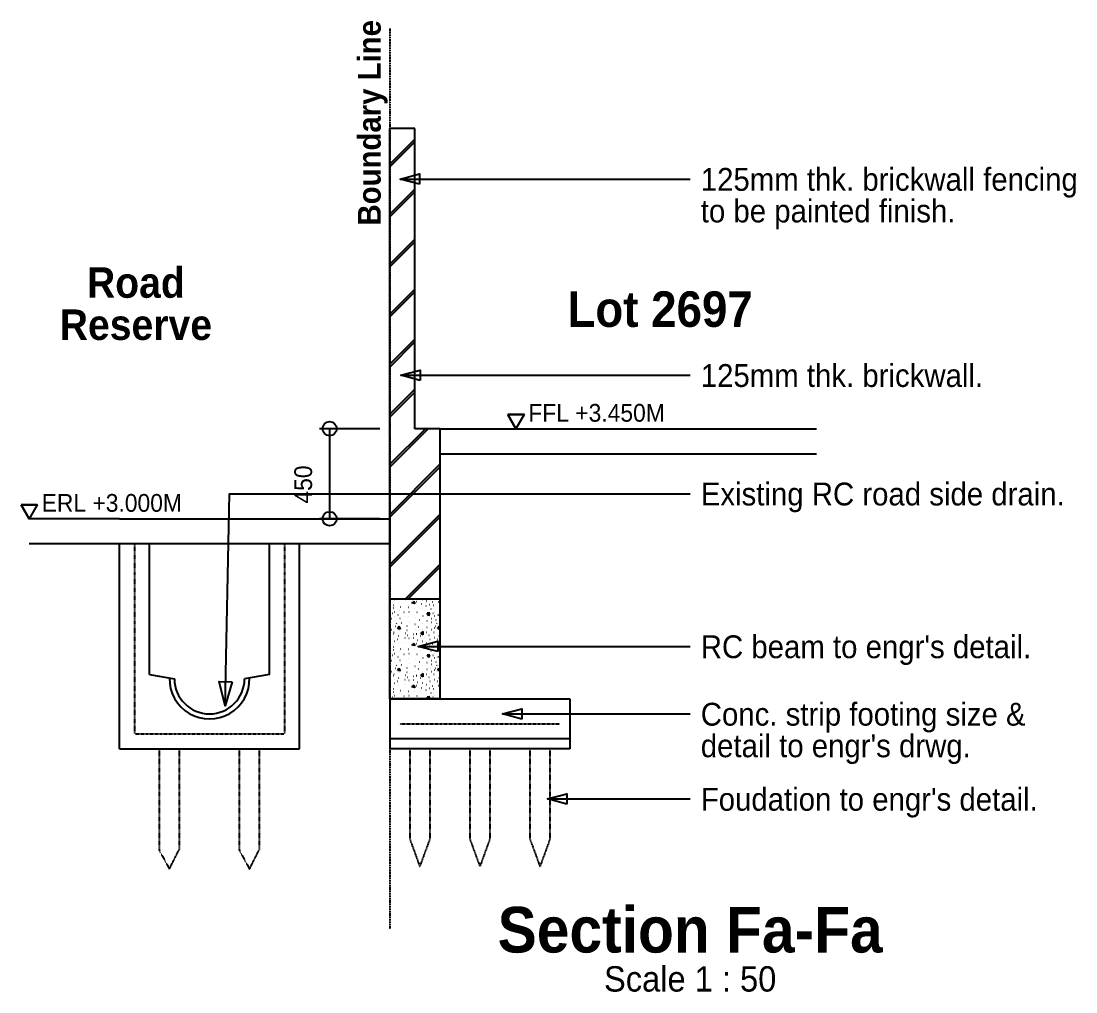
# Model space of a CAD drawing. Header units: inches. Extents: x 3562 to 70198, y -55726 to -1193.
# Drawn here: x 5519 to 16052, y -30328 to -20627 of the extents above; entities that cross this region are included whole.
import ezdxf

# ---------------------------------------------------------------- set-up
doc = ezdxf.new("R2010")
doc.units = ezdxf.units.IN
doc.header["$MEASUREMENT"] = 0
for name, pattern in [('PC_DASH_1', [0.125, 0.055556, -0.069444]), ('PC_DASH_2', [0.638889, 0.277778, -0.083333, 0.055556, -0.083333, 0.055556, -0.083333]), ('PC_DASH_4', [0.069444, 0.027778, -0.041667])]:
    doc.linetypes.add(name, pattern=pattern)
doc.layers.add('Fencing Detail', color=7, linetype='Continuous')

# ---------------------------------------------------------------- blocks, each defined once
blk = doc.blocks.new('PD_912743')
at = {"layer": 'Fencing Detail', "color": 7}
blk.add_line((10325, -27550), (12200, -27550), dxfattribs=at)
blk.add_lwpolyline([(10518, -27602), (10325, -27550), (10518, -27498), (10518, -27602)], dxfattribs=at)
at = {"layer": 'Fencing Detail', "color": 7, "insert": (12306, -27439), "char_height": 228.2, "width": 3527.78, "attachment_point": 1}
blk.add_mtext("\\pxsm0.83;\\fHelvetica|b0|i0|c0|p228.2031;\\W0.92;Conc. strip footing size &\\Pdetail to engr's drwg.", dxfattribs=at)
blk = doc.blocks.new('PD_912744')
at = {"layer": 'Fencing Detail', "color": 7}
blk.add_line((10775, -28400), (12200, -28400), dxfattribs=at)
blk.add_lwpolyline([(10968, -28452), (10775, -28400), (10968, -28348), (10968, -28452)], dxfattribs=at)
at = {"layer": 'Fencing Detail', "color": 7, "insert": (12306, -28289), "char_height": 228.2, "width": 3633.61, "attachment_point": 1}
blk.add_mtext("\\pxsm0.83;\\fHelvetica|b0|i0|c0|p228.2031;\\W0.92;Foudation to engr's detail.", dxfattribs=at)
blk = doc.blocks.new('PD_912746')
at = {"layer": 'Fencing Detail', "color": 7}
for p, q in [((9229, -26435), (9227, -26435)), ((9247, -26408), (9245, -26408)), ((9289, -26432), (9287, -26432)), ((9355, -26417), (9353, -26417)), ((9443, -26428), (9421, -26444)), ((9428, -26415), (9426, -26415)), ((9454, -26450), (9443, -26428)), ((9470, -26430), (9468, -26430)), ((9527, -26406), (9525, -26406)), ((9569, -26424), (9567, -26424)), ((9631, -26435), (9628, -26435)), ((9648, -26408), (9646, -26408)), ((9690, -26432), (9688, -26432)), ((9212, -26505), (9210, -26505)), ((9236, -26466), (9234, -26466)), ((9240, -26494), (9238, -26494)), ((9247, -26532), (9245, -26532)), ((9302, -26512), (9300, -26512)), ((9311, -26483), (9309, -26483)), ((9344, -26538), (9342, -26538)), ((9390, -26488), (9388, -26488)), ((9393, -26532), (9390, -26532)), ((9454, -26448), (9421, -26441)), ((9452, -26492), (9450, -26492)), ((9474, -26536), (9472, -26536)), ((9512, -26496), (9509, -26496)), ((9516, -26454), (9514, -26454)), ((9565, -26474), (9562, -26474)), ((9600, -26543), (9573, -26545)), ((9589, -26569), (9600, -26543)), ((9600, -26459), (9598, -26459)), ((9613, -26505), (9611, -26505)), ((9637, -26466), (9635, -26466)), ((9642, -26494), (9639, -26494)), ((9648, -26532), (9646, -26532)), ((9216, -26600), (9214, -26600)), ((9218, -26637), (9216, -26637)), ((9232, -26547), (9229, -26547)), ((9245, -26574), (9243, -26574)), ((9262, -26613), (9260, -26613)), ((9269, -26646), (9271, -26644)), ((9285, -26565), (9280, -26565)), ((9304, -26598), (9302, -26598)), ((9320, -26644), (9318, -26644)), ((9388, -26578), (9386, -26578)), ((9399, -26629), (9397, -26629)), ((9461, -26585), (9459, -26585)), ((9501, -26615), (9496, -26615)), ((9534, -26574), (9531, -26574)), ((9573, -26622), (9571, -26622)), ((9589, -26569), (9573, -26545)), ((9617, -26600), (9615, -26600)), ((9620, -26637), (9617, -26637)), ((9633, -26547), (9631, -26547)), ((9646, -26574), (9644, -26574)), ((9664, -26613), (9662, -26613)), ((9670, -26646), (9673, -26644)), ((9686, -26565), (9681, -26565)), ((9210, -26668), (9207, -26668)), ((9216, -26710), (9214, -26710)), ((9240, -26750), (9238, -26750)), ((9243, -26737), (9240, -26737)), ((9245, -26695), (9243, -26695)), ((9256, -26677), (9254, -26677)), ((9280, -26699), (9293, -26675)), ((9309, -26701), (9280, -26699)), ((9309, -26702), (9293, -26675)), ((9302, -26717), (9300, -26717)), ((9357, -26748), (9355, -26748)), ((9373, -26675), (9371, -26675)), ((9373, -26717), (9371, -26717)), ((9452, -26655), (9454, -26653)), ((9461, -26708), (9459, -26708)), ((9470, -26752), (9465, -26752)), ((9487, -26684), (9485, -26684)), ((9534, -26728), (9512, -26743)), ((9534, -26759), (9512, -26743)), ((9525, -26649), (9523, -26649)), ((9525, -26704), (9523, -26704)), ((9534, -26759), (9534, -26728)), ((9567, -26737), (9565, -26737)), ((9573, -26686), (9571, -26686)), ((9611, -26668), (9609, -26668)), ((9617, -26710), (9615, -26710)), ((9642, -26750), (9639, -26750)), ((9644, -26737), (9642, -26737)), ((9646, -26695), (9644, -26695)), ((9657, -26677), (9655, -26677)), ((9681, -26699), (9695, -26675)), ((9700, -26701), (9681, -26699)), ((9700, -26684), (9695, -26675)), ((9203, -26807), (9201, -26807)), ((9229, -26854), (9227, -26854)), ((9245, -26790), (9243, -26790)), ((9247, -26827), (9245, -26827)), ((9276, -26807), (9273, -26807)), ((9289, -26851), (9287, -26851)), ((9291, -26774), (9289, -26774)), ((9353, -26792), (9351, -26792)), ((9355, -26836), (9353, -26836)), ((9382, -26768), (9379, -26768)), ((9393, -26796), (9390, -26796)), ((9443, -26847), (9421, -26862)), ((9428, -26834), (9426, -26834)), ((9437, -26757), (9434, -26757)), ((9441, -26794), (9439, -26794)), ((9454, -26869), (9443, -26847)), ((9470, -26849), (9468, -26849)), ((9479, -26818), (9476, -26818)), ((9512, -26774), (9507, -26774)), ((9527, -26825), (9525, -26825)), ((9551, -26785), (9549, -26785)), ((9569, -26843), (9567, -26843)), ((9593, -26768), (9591, -26768)), ((9604, -26807), (9602, -26807)), ((9631, -26854), (9628, -26854)), ((9646, -26790), (9644, -26790)), ((9648, -26827), (9646, -26827)), ((9677, -26807), (9675, -26807)), ((9690, -26851), (9688, -26851)), ((9692, -26774), (9690, -26774)), ((9212, -26924), (9210, -26924)), ((9236, -26884), (9234, -26884)), ((9240, -26913), (9238, -26913)), ((9247, -26951), (9245, -26951)), ((9302, -26931), (9300, -26931)), ((9311, -26902), (9309, -26902)), ((9344, -26957), (9342, -26957)), ((9390, -26906), (9388, -26906)), ((9393, -26951), (9390, -26951)), ((9454, -26867), (9421, -26860)), ((9452, -26911), (9450, -26911)), ((9474, -26955), (9472, -26955)), ((9512, -26915), (9509, -26915)), ((9516, -26873), (9514, -26873)), ((9565, -26893), (9562, -26893)), ((9600, -26962), (9573, -26964)), ((9589, -26988), (9573, -26964)), ((9589, -26988), (9600, -26962)), ((9600, -26878), (9598, -26878)), ((9613, -26924), (9611, -26924)), ((9637, -26884), (9635, -26884)), ((9642, -26913), (9639, -26913)), ((9648, -26951), (9646, -26951)), ((9216, -27019), (9214, -27019)), ((9218, -27056), (9216, -27056)), ((9232, -26966), (9229, -26966)), ((9245, -26992), (9243, -26992)), ((9262, -27032), (9260, -27032)), ((9269, -27065), (9271, -27063)), ((9285, -26984), (9280, -26984)), ((9304, -27017), (9302, -27017)), ((9320, -27063), (9318, -27063)), ((9388, -26997), (9386, -26997)), ((9399, -27048), (9397, -27048)), ((9461, -27003), (9459, -27003)), ((9501, -27034), (9496, -27034)), ((9525, -27067), (9523, -27067)), ((9534, -26992), (9531, -26992)), ((9573, -27041), (9571, -27041)), ((9617, -27019), (9615, -27019)), ((9620, -27056), (9617, -27056)), ((9633, -26966), (9631, -26966)), ((9646, -26992), (9644, -26992)), ((9664, -27032), (9662, -27032)), ((9670, -27065), (9673, -27063)), ((9686, -26984), (9681, -26984)), ((9210, -27087), (9207, -27087)), ((9216, -27129), (9214, -27129)), ((9240, -27169), (9238, -27169)), ((9243, -27156), (9240, -27156)), ((9245, -27114), (9243, -27114)), ((9256, -27096), (9254, -27096)), ((9280, -27118), (9293, -27094)), ((9309, -27120), (9280, -27118)), ((9309, -27121), (9293, -27094)), ((9302, -27136), (9300, -27136)), ((9357, -27167), (9355, -27167)), ((9373, -27094), (9371, -27094)), ((9373, -27136), (9371, -27136)), ((9452, -27074), (9454, -27072)), ((9461, -27127), (9459, -27127)), ((9470, -27171), (9465, -27171)), ((9487, -27103), (9485, -27103)), ((9534, -27147), (9512, -27162)), ((9534, -27178), (9512, -27162)), ((9525, -27123), (9523, -27123)), ((9534, -27178), (9534, -27147)), ((9567, -27156), (9565, -27156)), ((9573, -27105), (9571, -27105)), ((9611, -27087), (9609, -27087)), ((9617, -27129), (9615, -27129)), ((9642, -27169), (9639, -27169)), ((9644, -27156), (9642, -27156)), ((9646, -27114), (9644, -27114)), ((9657, -27096), (9655, -27096)), ((9681, -27118), (9695, -27094)), ((9700, -27120), (9681, -27118)), ((9700, -27103), (9695, -27094)), ((9203, -27226), (9201, -27226)), ((9229, -27272), (9227, -27272)), ((9245, -27209), (9243, -27209)), ((9247, -27246), (9245, -27246)), ((9276, -27226), (9273, -27226)), ((9289, -27270), (9287, -27270)), ((9291, -27193), (9289, -27193)), ((9353, -27211), (9351, -27211)), ((9355, -27255), (9353, -27255)), ((9382, -27186), (9379, -27186)), ((9393, -27215), (9390, -27215)), ((9443, -27266), (9421, -27281)), ((9454, -27286), (9421, -27279)), ((9428, -27253), (9426, -27253)), ((9437, -27175), (9434, -27175)), ((9441, -27213), (9439, -27213)), ((9454, -27288), (9443, -27266)), ((9470, -27268), (9468, -27268)), ((9479, -27237), (9476, -27237)), ((9512, -27193), (9507, -27193)), ((9527, -27244), (9525, -27244)), ((9551, -27204), (9549, -27204)), ((9569, -27261), (9567, -27261)), ((9593, -27186), (9591, -27186)), ((9604, -27226), (9602, -27226)), ((9631, -27272), (9628, -27272)), ((9646, -27209), (9644, -27209)), ((9648, -27246), (9646, -27246)), ((9677, -27226), (9675, -27226)), ((9690, -27270), (9688, -27270)), ((9692, -27193), (9690, -27193)), ((9212, -27343), (9210, -27343)), ((9232, -27385), (9229, -27385)), ((9236, -27303), (9234, -27303)), ((9240, -27332), (9238, -27332)), ((9247, -27370), (9245, -27370)), ((9302, -27350), (9300, -27350)), ((9311, -27321), (9309, -27321)), ((9344, -27376), (9342, -27376)), ((9390, -27325), (9388, -27325)), ((9393, -27370), (9390, -27370)), ((9452, -27330), (9450, -27330)), ((9474, -27374), (9472, -27374)), ((9512, -27334), (9509, -27334)), ((9516, -27292), (9514, -27292)), ((9565, -27312), (9562, -27312)), ((9600, -27381), (9573, -27383)), ((9584, -27400), (9573, -27383)), ((9592, -27400), (9600, -27381)), ((9600, -27297), (9598, -27297)), ((9613, -27343), (9611, -27343)), ((9633, -27385), (9631, -27385)), ((9637, -27303), (9635, -27303)), ((9642, -27332), (9639, -27332)), ((9648, -27370), (9646, -27370))]:
    blk.add_line(p, q, dxfattribs=at)
blk = doc.blocks.new('PD_912745')
at = {"layer": 'Fencing Detail', "color": 7}
blk.add_lwpolyline([(9200, -26400), (9700, -26400), (9700, -27400), (9200, -27400), (9200, -26400)], dxfattribs=at)
blk.add_blockref('PD_912746', (0, 0))
blk = doc.blocks.new('PD_912747')
at = {"layer": 'Fencing Detail', "color": 7}
blk.add_line((9305, -22206), (12200, -22206), dxfattribs=at)
blk.add_lwpolyline([(9498, -22258), (9305, -22206), (9498, -22154), (9498, -22258)], dxfattribs=at)
at = {"layer": 'Fencing Detail', "color": 7, "insert": (12306, -22095), "char_height": 228.2, "width": 4092.22, "attachment_point": 1}
blk.add_mtext('\\pxsm0.83;\\fHelvetica|b0|i0|c0|p228.2031;\\W0.92;125mm thk. brickwall fencing\\Pto be painted finish.', dxfattribs=at)
blk = doc.blocks.new('PD_912748')
at = {"layer": 'Fencing Detail', "color": 7}
blk.add_line((9485, -26876), (12200, -26876), dxfattribs=at)
blk.add_lwpolyline([(9679, -26928), (9485, -26876), (9679, -26824), (9679, -26928)], dxfattribs=at)
at = {"layer": 'Fencing Detail', "color": 7, "insert": (12306, -26765), "char_height": 228.2, "width": 3563.06, "attachment_point": 1}
blk.add_mtext("\\pxsm0.83;\\fHelvetica|b0|i0|c0|p228.2031;\\W0.92;RC beam to engr's detail.", dxfattribs=at)
blk = doc.blocks.new('PD_912749')
at = {"layer": 'Fencing Detail', "color": 7, "linetype": 'PC_DASH_4'}
for p, q in [((9400, -27900), (9400, -28800)), ((9600, -27900), (9600, -28800)), ((9400, -28800), (9500, -29075)), ((9600, -28800), (9500, -29075))]:
    blk.add_line(p, q, dxfattribs=at)
blk = doc.blocks.new('PD_912750')
at = {"layer": 'Fencing Detail', "color": 7, "linetype": 'PC_DASH_4'}
for p, q in [((10000, -27900), (10000, -28800)), ((10200, -27900), (10200, -28800)), ((10000, -28800), (10100, -29075)), ((10200, -28800), (10100, -29075))]:
    blk.add_line(p, q, dxfattribs=at)
blk = doc.blocks.new('PD_912751')
at = {"layer": 'Fencing Detail', "color": 7, "linetype": 'PC_DASH_4'}
for p, q in [((10600, -27900), (10600, -28800)), ((10800, -27900), (10800, -28800)), ((10600, -28800), (10700, -29075)), ((10800, -28800), (10700, -29075))]:
    blk.add_line(p, q, dxfattribs=at)
blk = doc.blocks.new('PD_912754')
at = {"layer": 'Fencing Detail', "color": 7}
for p, q in [((10379, -24560), (10460, -24700)), ((10541, -24560), (10379, -24560)), ((10541, -24560), (10460, -24700))]:
    blk.add_line(p, q, dxfattribs=at)
blk = doc.blocks.new('PD_912753')
at = {"layer": 'Fencing Detail', "color": 7}
blk.add_lwpolyline([(10379, -24560), (10541, -24560), (10460, -24700), (10379, -24560)], dxfattribs=at)
at = {"layer": 'Fencing Detail'}
blk.add_blockref('PD_912754', (0, 0), dxfattribs=at)
blk = doc.blocks.new('PD_912752')
at = {"layer": 'Fencing Detail'}
blk.add_blockref('PD_912753', (0, 0), dxfattribs=at)
at = {"layer": 'Fencing Detail', "color": 7, "insert": (10584, -24453), "char_height": 177.49, "width": 1481.67, "attachment_point": 1}
blk.add_mtext('\\pxsm0.83;\\fHelvetica|b0|i0|c0|p177.4913;\\W0.92;FFL +3.450M', dxfattribs=at)
blk = doc.blocks.new('PD_912755')
at = {"layer": 'Fencing Detail', "color": 7}
blk.add_line((9310, -24166), (12200, -24166), dxfattribs=at)
blk.add_lwpolyline([(9504, -24218), (9310, -24166), (9504, -24114), (9504, -24218)], dxfattribs=at)
at = {"layer": 'Fencing Detail', "color": 7, "insert": (12306, -24055), "char_height": 228.2, "width": 3069.17, "attachment_point": 1}
blk.add_mtext('\\pxsm0.83;\\fHelvetica|b0|i0|c0|p228.2031;\\W0.92;125mm thk. brickwall.', dxfattribs=at)
blk = doc.blocks.new('PD_912758')
at = {"layer": 'Fencing Detail', "color": 7}
for p, q in [((5519, -25460), (5600, -25600)), ((5681, -25460), (5519, -25460)), ((5681, -25460), (5600, -25600))]:
    blk.add_line(p, q, dxfattribs=at)
blk = doc.blocks.new('PD_912757')
at = {"layer": 'Fencing Detail', "color": 7}
blk.add_lwpolyline([(5519, -25460), (5681, -25460), (5600, -25600), (5519, -25460)], dxfattribs=at)
at = {"layer": 'Fencing Detail'}
blk.add_blockref('PD_912758', (0, 0), dxfattribs=at)
blk = doc.blocks.new('PD_912756')
at = {"layer": 'Fencing Detail'}
blk.add_blockref('PD_912757', (0, 0), dxfattribs=at)
at = {"layer": 'Fencing Detail', "color": 7, "insert": (5724, -25353), "char_height": 177.49, "width": 1516.94, "attachment_point": 1}
blk.add_mtext('\\pxsm0.83;\\fHelvetica|b0|i0|c0|p177.4913;\\W0.92;ERL +3.000M', dxfattribs=at)
blk = doc.blocks.new('PD_912760')
at = {"layer": 'Fencing Detail', "color": 7}
blk.add_line((8600, -24700), (8600, -25600), dxfattribs=at)
for centre in [(8600, -24700), (8600, -25600)]:
    blk.add_circle(centre, 70.6, dxfattribs=at)
at = {"layer": 'Fencing Detail', "color": 7, "insert": (8247, -25258), "char_height": 177.49, "width": 423.33, "attachment_point": 2, "rotation": 90}
blk.add_mtext('\\pxsm0.83;\\fHelvetica|b0|i0|c0|p177.4913;\\W0.92;450', dxfattribs=at)
blk = doc.blocks.new('PD_912759')
at = {"layer": 'Fencing Detail', "color": 7}
for p, q in [((9100, -24700), (8500, -24700)), ((9100, -25600), (8500, -25600))]:
    blk.add_line(p, q, dxfattribs=at)
at = {"layer": 'Fencing Detail'}
blk.add_blockref('PD_912760', (0, 0), dxfattribs=at)
blk = doc.blocks.new('PD_912761')
at = {"layer": 'Fencing Detail', "color": 7, "linetype": 'PC_DASH_4'}
for p, q in [((7696, -27900), (7696, -28909)), ((7896, -27900), (7896, -28909)), ((7696, -28909), (7800, -29100)), ((7800, -29100), (7896, -28909))]:
    blk.add_line(p, q, dxfattribs=at)
blk = doc.blocks.new('PD_912762')
at = {"layer": 'Fencing Detail', "color": 7, "linetype": 'PC_DASH_4'}
for p, q in [((6896, -27900), (6896, -28909)), ((7096, -27900), (7096, -28909)), ((6896, -28909), (7000, -29100)), ((7000, -29100), (7096, -28909))]:
    blk.add_line(p, q, dxfattribs=at)
blk = doc.blocks.new('PD_912763')
at = {"layer": 'Fencing Detail', "color": 7}
for points in [[(7557, -27470), (7600, -25350), (12200, -25350)], [(7627, -27230), (7557, -27470), (7498, -27227), (7627, -27230)]]:
    blk.add_lwpolyline(points, dxfattribs=at)
at = {"layer": 'Fencing Detail', "color": 7, "insert": (12306, -25239), "char_height": 228.2, "width": 3951.11, "attachment_point": 1}
blk.add_mtext('\\pxsm0.83;\\fHelvetica|b0|i0|c0|p228.2031;\\W0.92;Existing RC road side drain.', dxfattribs=at)
blk = doc.blocks.new('PD_912764')
at = {"layer": 'Fencing Detail', "color": 7}
for p, q in [((9200, -25556), (9700, -25056)), ((9200, -25584), (9700, -25084))]:
    blk.add_line(p, q, dxfattribs=at)
blk = doc.blocks.new('PD_912765')
at = {"layer": 'Fencing Detail', "color": 7}
for p, q in [((9200, -25084), (9584, -24700)), ((9200, -25056), (9556, -24700))]:
    blk.add_line(p, q, dxfattribs=at)
blk = doc.blocks.new('PD_912766')
at = {"layer": 'Fencing Detail', "color": 7}
for p, q in [((9200, -26056), (9700, -25556)), ((9200, -26084), (9700, -25584))]:
    blk.add_line(p, q, dxfattribs=at)
blk = doc.blocks.new('PD_912767')
at = {"layer": 'Fencing Detail', "color": 7}
for p, q in [((9356, -26400), (9700, -26056)), ((9384, -26400), (9700, -26084))]:
    blk.add_line(p, q, dxfattribs=at)
blk = doc.blocks.new('PD_912768')
at = {"layer": 'Fencing Detail', "color": 7}
for p, q in [((9200, -24556), (9450, -24306)), ((9200, -24584), (9450, -24334))]:
    blk.add_line(p, q, dxfattribs=at)
blk = doc.blocks.new('PD_912769')
at = {"layer": 'Fencing Detail', "color": 7}
for p, q in [((9200, -24056), (9450, -23806)), ((9200, -24084), (9450, -23834))]:
    blk.add_line(p, q, dxfattribs=at)
blk = doc.blocks.new('PD_912770')
at = {"layer": 'Fencing Detail', "color": 7}
for p, q in [((9200, -23556), (9450, -23306)), ((9200, -23584), (9450, -23334))]:
    blk.add_line(p, q, dxfattribs=at)
blk = doc.blocks.new('PD_912771')
at = {"layer": 'Fencing Detail', "color": 7}
for p, q in [((9200, -23056), (9450, -22806)), ((9200, -23084), (9450, -22834))]:
    blk.add_line(p, q, dxfattribs=at)
blk = doc.blocks.new('PD_912772')
at = {"layer": 'Fencing Detail', "color": 7}
for p, q in [((9200, -22556), (9450, -22306)), ((9200, -22584), (9450, -22334))]:
    blk.add_line(p, q, dxfattribs=at)
blk = doc.blocks.new('PD_912773')
at = {"layer": 'Fencing Detail', "color": 7}
for p, q in [((9200, -22056), (9450, -21806)), ((9200, -22084), (9450, -21834))]:
    blk.add_line(p, q, dxfattribs=at)
blk = doc.blocks.new('PD_912742')
at = {"layer": 'Fencing Detail', "color": 7, "linetype": 'PC_DASH_2'}
blk.add_line((9200, -20700), (9200, -29700), dxfattribs=at)
at = {"layer": 'Fencing Detail', "color": 7}
for p, q in [((9450, -21700), (9200, -21700)), ((9200, -26400), (9200, -21700)), ((9450, -24700), (9450, -21700)), ((9700, -24700), (9450, -24700)), ((9700, -24700), (9450, -24700)), ((9700, -24700), (13460, -24700)), ((9700, -24700), (9700, -26400)), ((9700, -24950), (13460, -24950)), ((6500, -25600), (5600, -25600)), ((6500, -25600), (9200, -25600)), ((9200, -25600), (9200, -25850)), ((9200, -25850), (5600, -25850)), ((6500, -27900), (6500, -25850)), ((6800, -27155), (6800, -25850)), ((8000, -27155), (8000, -25850)), ((8300, -27900), (8300, -25850)), ((9200, -27400), (9200, -26400)), ((9200, -26400), (9700, -26400)), ((9700, -26400), (9700, -27400)), ((6800, -27155), (7050, -27200)), ((8000, -27155), (7750, -27200)), ((9200, -27400), (11000, -27400)), ((9200, -27400), (9200, -27800)), ((11000, -27400), (11000, -27800)), ((11000, -27800), (9200, -27800)), ((9200, -27800), (9200, -27900)), ((11000, -27800), (11000, -27900)), ((6500, -27900), (8300, -27900)), ((11000, -27900), (9200, -27900))]:
    blk.add_line(p, q, dxfattribs=at)
at = {"layer": 'Fencing Detail', "color": 7, "linetype": 'PC_DASH_4'}
for p, q in [((6650, -25850), (6650, -27750)), ((8150, -25850), (8150, -27750)), ((6650, -27750), (8150, -27750))]:
    blk.add_line(p, q, dxfattribs=at)
at = {"layer": 'Fencing Detail', "color": 7, "linetype": 'PC_DASH_1'}
blk.add_line((9300, -27650), (10900, -27650), dxfattribs=at)
at = {"layer": 'Fencing Detail', "color": 7}
for radius, start, end in [(400, 178.7004, 1.2996), (350, 180, 360)]:
    blk.add_arc((7400, -27200), radius, start, end, dxfattribs=at)
at = {"layer": 'Fencing Detail'}
for name in ['PD_912773', 'PD_912747', 'PD_912772', 'PD_912771', 'PD_912770', 'PD_912769', 'PD_912755', 'PD_912768', 'PD_912752', 'PD_912759', 'PD_912765', 'PD_912764', 'PD_912763', 'PD_912756', 'PD_912766', 'PD_912767', 'PD_912745', 'PD_912748', 'PD_912743', 'PD_912762', 'PD_912761', 'PD_912749', 'PD_912750', 'PD_912751', 'PD_912744']:
    blk.add_blockref(name, (0, 0), dxfattribs=at)
at = {"layer": 'Fencing Detail', "color": 7, "insert": (8882, -22670), "char_height": 228.2, "width": 2222.5, "attachment_point": 1, "rotation": 90}
blk.add_mtext('\\pxsm0.83;\\fHelvetica|b1|i0|c0|p228.2031;\\W0.92;Boundary Line', dxfattribs=at)
at = {"layer": 'Fencing Detail', "color": 7, "attachment_point": 2}
for s, insert, char_height, width in [('\\pxsm0.83;\\fHelvetica|b1|i0|c0|p304.2708;\\W0.92;Road\\PReserve', (6665, -23088), 304.27, 1658.06), ('\\pxsm0.83;\\fHelvetica|b1|i0|c0|p354.9826;\\W0.92;Lot 2697', (11900, -23328), 354.98, 2010.83), ('\\pxsm0.83;\\fHelvetica|b1|i0|c0|p456.4062;\\W0.92;Section Fa-Fa', (12200, -29478), 456.41, 4162.78), ('\\pxsm0.83;\\fHelvetica|b0|i0|c0|p253.5590;\\W0.92;Scale 1 : 50', (12200, -30071), 253.56, 1869.72)]:
    blk.add_mtext(s, dxfattribs=dict(at, insert=insert, char_height=char_height, width=width))

msp = doc.modelspace()

# ---------------------------------------------------------------- block references
at = {"layer": 'Fencing Detail'}
msp.add_blockref('PD_912742', (0, 0), dxfattribs=at)

doc.saveas('drawing.dxf')
